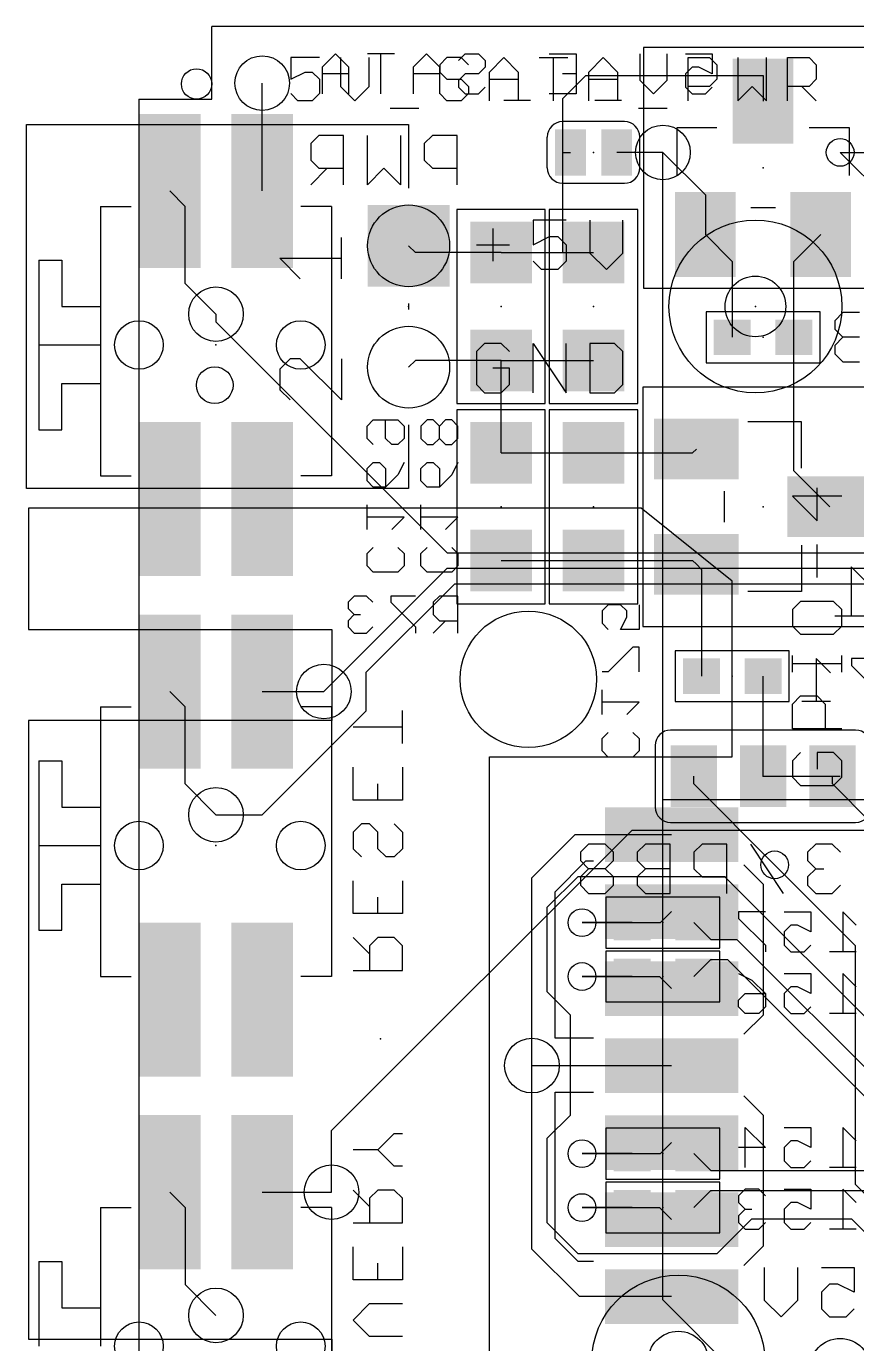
# Model space of a CAD drawing. Extents: x -61 to 136, y 23 to 123.
# Drawn here: x 29.89 to 43.58, y 81.2 to 102.92 of the extents above; entities that cross this region are included whole.
import ezdxf

# ---------------------------------------------------------------- set-up
doc = ezdxf.new("R2010")
doc.units = 0
for name, color, linetype in [('1', 14, 'CONTINUOUS'), ('13', 94, 'CONTINUOUS'), ('14', 94, 'CONTINUOUS'), ('16', 134, 'CONTINUOUS'), ('17', 94, 'CONTINUOUS'), ('18', 94, 'CONTINUOUS'), ('20', 251, 'CONTINUOUS'), ('21', 251, 'CONTINUOUS'), ('22', 54, 'CONTINUOUS'), ('23', 251, 'CONTINUOUS'), ('24', 54, 'CONTINUOUS'), ('25', 251, 'CONTINUOUS'), ('26', 54, 'CONTINUOUS'), ('3', 214, 'CONTINUOUS'), ('4', 214, 'CONTINUOUS'), ('40', 134, 'CONTINUOUS'), ('41', 14, 'CONTINUOUS'), ('42', 134, 'CONTINUOUS')]:
    doc.layers.add(name, color=color, linetype=linetype)

# ---------------------------------------------------------------- blocks, each defined once
blk = doc.blocks.new('PIE')
blk.add_circle((0, 0), 0.5)
blk = doc.blocks.new('RECT')
blk.add_solid([(-0.5, -0.5), (0.5, -0.5), (-0.5, 0.5), (0.5, 0.5)])
blk = doc.blocks.new('SQUAREP')
blk.add_solid([(-0.5, -0.5), (0.5, -0.5), (-0.5, 0.5), (0.5, 0.5)])
blk = doc.blocks.new('ROUNDP')
blk.add_circle((0, 0), 0.5)
blk = doc.blocks.new('ROUNDV')
blk.add_circle((0, 0), 0.5)

msp = doc.modelspace()

# ---------------------------------------------------------------- linework, layer by layer
at = {"layer": '1'}
for p, q in [((43.307, 100.838), (44.577, 100.838)), ((38.227, 88.8746), (38.9424, 89.59)), ((38.9424, 89.59), (40.529, 89.59)), ((43.561, 87.757), (42.2275, 89.0905)), ((38.227, 85.78), (38.227, 88.8746)), ((40.347, 88.138), (40.529, 88.32)), ((39.0525, 88.138), (40.347, 88.138)), ((43.561, 83.82), (43.561, 87.757)), ((39.0525, 87.249), (40.33, 87.249)), ((40.33, 87.249), (40.529, 87.05)), ((38.227, 85.78), (40.529, 85.78)), ((38.227, 82.7532), (38.227, 85.78)), ((40.347, 84.328), (40.529, 84.51)), ((39.0525, 84.328), (40.347, 84.328)), ((49.911, 77.47), (43.561, 83.82)), ((39.0525, 83.439), (40.33, 83.439)), ((40.33, 83.439), (40.529, 83.24)), ((39.0102, 81.97), (38.227, 82.7532)), ((40.529, 81.97), (39.0102, 81.97))]:
    msp.add_line(p, q, dxfattribs=at)
at = {"layer": '13'}
for p, q in [((40.386, 90.17), (40.386, 100.838)), ((40.386, 81.915), (40.386, 90.17)), ((40.386, 90.17), (44.45, 90.17)), ((43.307, 78.994), (40.386, 81.915))]:
    msp.add_line(p, q, dxfattribs=at)
at = {"layer": '14'}
msp.add_line((45.339, 98.806), (43.307, 100.838), dxfattribs=at)
at = {"layer": '16'}
for p, q in [((38.735, 101.727), (39.116, 102.108)), ((39.116, 102.108), (42.037, 102.108)), ((42.037, 102.108), (42.037, 101.684)), ((33.782, 100.203), (33.782, 101.981)), ((38.735, 100.838), (38.735, 101.727)), ((38.735, 100.838), (38.862, 100.838)), ((38.735, 99.187), (38.735, 100.838)), ((39.751, 100.838), (39.624, 100.838)), ((40.386, 100.838), (39.751, 100.838)), ((40.386, 100.838), (41.087, 100.137)), ((32.512, 99.949), (32.258, 100.203)), ((32.512, 98.679), (32.512, 99.949)), ((41.087, 100.137), (41.087, 99.484)), ((36.306, 99.187), (36.195, 99.298)), ((41.087, 99.484), (41.529, 99.042)), ((42.545, 99.042), (42.926, 99.423)), ((42.926, 99.423), (42.987, 99.484)), ((37.719, 99.187), (36.306, 99.187)), ((37.719, 99.187), (38.735, 99.187)), ((38.735, 99.187), (39.243, 99.187)), ((41.529, 99.042), (41.529, 97.79)), ((42.545, 97.79), (42.545, 99.042)), ((32.512, 98.679), (33.02, 98.171)), ((42.545, 95.588), (42.545, 97.79)), ((36.306, 97.409), (36.195, 97.298)), ((37.719, 97.409), (36.306, 97.409)), ((37.719, 97.409), (39.243, 97.409)), ((37.719, 95.885), (37.719, 97.409)), ((37.719, 95.885), (39.243, 95.885)), ((39.243, 95.885), (40.876, 95.885)), ((40.876, 95.885), (40.937, 95.946)), ((43.137, 94.996), (42.545, 95.588)), ((37.719, 94.107), (39.243, 94.107)), ((39.243, 94.107), (40.876, 94.107)), ((40.876, 94.107), (40.937, 94.046)), ((40.937, 94.046), (41.021, 93.962)), ((41.021, 93.962), (41.021, 92.202)), ((42.037, 90.551), (42.037, 92.202)), ((32.512, 91.694), (32.258, 91.948)), ((33.782, 91.948), (34.798, 91.948)), ((32.512, 90.424), (32.512, 91.694)), ((32.512, 90.424), (33.02, 89.916)), ((40.894, 90.424), (40.894, 90.551)), ((42.2275, 89.0905), (40.894, 90.424)), ((42.037, 90.551), (43.307, 90.551)), ((43.18, 90.424), (43.18, 90.551)), ((43.815, 89.789), (43.18, 90.424)), ((39.878, 88.138), (39.0525, 88.138)), ((40.894, 88.138), (41.1734, 87.8586)), ((41.1734, 87.8586), (41.6052, 87.8586)), ((41.6052, 87.8586), (46.2407, 83.2231)), ((40.894, 87.249), (41.1734, 87.5284)), ((41.1734, 87.5284), (41.4528, 87.5284)), ((41.4528, 87.5284), (46.0883, 82.8929)), ((39.878, 87.249), (39.0525, 87.249)), ((39.878, 84.328), (39.0525, 84.328)), ((40.894, 84.328), (41.1734, 84.0486)), ((41.1734, 84.0486), (43.8912, 84.0486)), ((32.258, 83.693), (32.512, 83.439)), ((33.782, 83.693), (34.925, 83.693)), ((40.894, 83.439), (41.1734, 83.7184)), ((41.1734, 83.7184), (43.7388, 83.7184)), ((32.512, 83.439), (32.512, 82.169)), ((39.878, 83.439), (39.0525, 83.439)), ((32.512, 82.169), (33.02, 81.661))]:
    msp.add_line(p, q, dxfattribs=at)
at = {"layer": '20'}
for p, q in [((49.98, 102.917), (32.95, 102.917)), ((32.95, 101.717), (32.95, 102.917)), ((31.75, 101.717), (31.75, 44.507)), ((31.75, 101.717), (32.95, 101.717))]:
    msp.add_line(p, q, dxfattribs=at)
for centre, radius in [((32.7, 101.967), 0.25), ((31.75, 97.663), 0.4), ((34.417, 97.663), 0.4), ((31.75, 89.408), 0.4), ((34.417, 89.408), 0.4), ((31.75, 81.153), 0.4), ((34.417, 81.153), 0.4)]:
    msp.add_circle(centre, radius, dxfattribs=at)
at = {"layer": '21'}
for p, q in [((29.895, 95.298), (29.895, 101.298)), ((29.895, 101.298), (36.195, 101.298)), ((36.195, 101.298), (36.195, 100.248)), ((35.088, 98.7556), (35.088, 99.4335)), ((34.4101, 98.7556), (34.0711, 99.0946)), ((34.0711, 99.0946), (35.088, 99.0946)), ((36.195, 98.348), (36.195, 98.248)), ((34.2406, 97.4335), (34.0711, 97.264)), ((34.4101, 97.4335), (34.2406, 97.4335)), ((35.088, 96.7556), (34.4101, 97.4335)), ((35.088, 97.4335), (35.088, 96.7556)), ((34.0711, 97.264), (34.0711, 96.9251)), ((34.0711, 96.9251), (34.2406, 96.7556)), ((36.195, 96.348), (36.195, 95.298)), ((36.195, 95.298), (29.895, 95.298)), ((40.029, 94.97), (29.929, 94.97)), ((29.929, 94.97), (29.929, 92.97)), ((41.529, 93.77), (40.029, 94.97)), ((41.529, 90.87), (41.529, 93.77)), ((29.929, 92.97), (34.929, 92.97)), ((34.929, 92.97), (34.929, 91.47)), ((34.929, 91.47), (29.929, 91.47)), ((29.929, 91.47), (29.929, 81.27)), ((37.529, 80.67), (37.529, 90.87)), ((37.529, 90.87), (41.529, 90.87)), ((29.929, 81.27), (34.929, 81.27)), ((34.929, 81.27), (34.929, 79.57))]:
    msp.add_line(p, q, dxfattribs=at)
at = {"layer": '22'}
for p, q in [((39.243, 101.346), (38.735, 101.346)), ((39.751, 101.346), (39.243, 101.346)), ((41.275, 101.2444), (40.6146, 101.2444)), ((40.6146, 101.2444), (40.6146, 100.457)), ((43.4594, 101.2444), (42.799, 101.2444)), ((43.4594, 100.457), (43.4594, 101.2444)), ((38.481, 100.584), (38.481, 101.092)), ((40.005, 100.584), (40.005, 101.092)), ((38.735, 100.33), (39.243, 100.33)), ((39.243, 100.33), (39.751, 100.33)), ((31.115, 99.949), (31.115, 98.298)), ((31.115, 99.949), (31.623, 99.949)), ((34.925, 99.949), (34.417, 99.949)), ((34.925, 99.949), (34.925, 95.504)), ((42.2402, 99.9236), (41.8338, 99.9236)), ((30.099, 99.06), (30.099, 97.663)), ((30.099, 99.06), (30.48, 99.06)), ((30.48, 99.06), (30.48, 98.298)), ((30.48, 98.298), (31.115, 98.298)), ((31.115, 98.298), (31.115, 97.663)), ((30.099, 97.663), (30.099, 96.266)), ((30.099, 97.663), (31.115, 97.663)), ((31.115, 97.663), (31.115, 97.028)), ((30.48, 96.266), (30.48, 97.028)), ((30.48, 97.028), (31.115, 97.028)), ((31.115, 97.028), (31.115, 95.504)), ((30.099, 96.266), (30.48, 96.266)), ((42.672, 96.393), (41.783, 96.393)), ((42.672, 95.631), (42.672, 96.393)), ((31.115, 95.504), (31.623, 95.504)), ((34.925, 95.504), (34.417, 95.504)), ((41.402, 94.742), (41.402, 95.25)), ((42.672, 94.361), (42.672, 93.599)), ((42.672, 93.599), (41.783, 93.599)), ((31.115, 91.694), (31.115, 90.043)), ((31.115, 91.694), (31.623, 91.694)), ((34.925, 91.694), (34.417, 91.694)), ((34.925, 91.694), (34.925, 87.249)), ((43.561, 91.313), (40.513, 91.313)), ((40.259, 91.059), (40.259, 90.043)), ((30.099, 90.805), (30.099, 89.408)), ((30.099, 90.805), (30.48, 90.805)), ((30.48, 90.805), (30.48, 90.043)), ((30.48, 90.043), (31.115, 90.043)), ((31.115, 90.043), (31.115, 89.408)), ((40.513, 89.789), (43.561, 89.789)), ((30.099, 89.408), (30.099, 88.011)), ((30.099, 89.408), (31.115, 89.408)), ((31.115, 89.408), (31.115, 88.773)), ((30.48, 88.011), (30.48, 88.773)), ((30.48, 88.773), (31.115, 88.773)), ((31.115, 88.773), (31.115, 87.249)), ((30.099, 88.011), (30.48, 88.011)), ((31.115, 87.249), (31.623, 87.249)), ((34.925, 87.249), (34.417, 87.249)), ((31.115, 83.439), (31.115, 81.788)), ((31.115, 83.439), (31.623, 83.439)), ((34.925, 83.439), (34.417, 83.439)), ((34.925, 83.439), (34.925, 78.994)), ((30.099, 82.55), (30.099, 81.153)), ((30.099, 82.55), (30.48, 82.55)), ((30.48, 82.55), (30.48, 81.788)), ((30.48, 81.788), (31.115, 81.788)), ((31.115, 81.788), (31.115, 81.153))]:
    msp.add_line(p, q, dxfattribs=at)
for centre, start, end in [((38.735, 101.092), 90, 180), ((39.751, 101.092), 0, 90), ((38.735, 100.584), 180, 270), ((39.751, 100.584), 270, 0), ((40.513, 91.059), 90, 180), ((43.561, 91.059), 0, 90), ((40.513, 90.043), 180, 270), ((43.561, 90.043), 270, 0)]:
    msp.add_arc(centre, 0.254, start, end, dxfattribs=at)
at = {"layer": '23'}
for p in [(36.195, 98.298), (41.91, 98.298), (35.729, 86.22)]:
    msp.add_point(p, dxfattribs=at)
at = {"layer": '24'}
for p in [(39.243, 100.838), (42.037, 100.584), (37.719, 98.298), (39.243, 98.298), (42.037, 97.79), (33.02, 97.663), (37.719, 94.996), (39.243, 94.996), (42.037, 94.996), (41.529, 92.202), (42.037, 90.551), (33.02, 89.408), (40.386, 88.138), (40.386, 87.249), (40.386, 84.328), (40.386, 83.439)]:
    msp.add_point(p, dxfattribs=at)
at = {"layer": '25'}
for p, q in [((34.7264, 102.4007), (34.2519, 102.4007)), ((34.2519, 102.4007), (34.2519, 102.0448)), ((35.0705, 102.4007), (35.0705, 101.9262)), ((35.545, 101.9262), (35.545, 102.4007)), ((36.8263, 102.4007), (36.7076, 102.2821)), ((37.0635, 102.4007), (36.8263, 102.4007)), ((37.1822, 102.2821), (37.0635, 102.4007)), ((37.5262, 102.1634), (37.7635, 102.4007)), ((37.7635, 102.4007), (38.0008, 102.1634)), ((38.3448, 102.4007), (38.8193, 102.4007)), ((38.5821, 101.6889), (38.5821, 102.4007)), ((39.1634, 102.1634), (39.4006, 102.4007)), ((39.4006, 102.4007), (39.6379, 102.1634)), ((40.8005, 101.6889), (40.8005, 102.4007)), ((40.8005, 102.4007), (41.1564, 102.4007)), ((41.1564, 102.4007), (41.2751, 102.2821)), ((41.6191, 102.4007), (41.6191, 101.6889)), ((42.0936, 101.6889), (42.0936, 102.4007)), ((42.4377, 101.6889), (42.4377, 102.4007)), ((42.4377, 102.4007), (42.7936, 102.4007)), ((42.7936, 102.4007), (42.9122, 102.2821)), ((34.2519, 102.0448), (34.4892, 102.1634)), ((34.4892, 102.1634), (34.6078, 102.1634)), ((34.6078, 102.1634), (34.7264, 102.0448)), ((36.7076, 102.2821), (36.7076, 102.1634)), ((36.7076, 102.1634), (36.8263, 102.0448)), ((37.5262, 101.6889), (37.5262, 102.1634)), ((38.0008, 102.1634), (38.0008, 101.6889)), ((39.1634, 101.6889), (39.1634, 102.1634)), ((39.6379, 102.1634), (39.6379, 101.6889)), ((41.2751, 102.2821), (41.2751, 102.0448)), ((42.9122, 102.2821), (42.9122, 102.0448)), ((34.7264, 102.0448), (34.7264, 101.8075)), ((35.0705, 101.9262), (35.3077, 101.6889)), ((35.3077, 101.6889), (35.545, 101.9262)), ((36.8263, 102.0448), (37.0635, 102.0448)), ((37.0635, 102.0448), (37.1822, 101.9262)), ((37.1822, 101.9262), (37.1822, 101.8075)), ((37.5262, 102.0448), (38.0008, 102.0448)), ((39.1634, 102.0448), (39.6379, 102.0448)), ((41.1564, 101.9262), (40.8005, 101.9262)), ((41.2751, 102.0448), (41.1564, 101.9262)), ((41.6191, 101.6889), (41.8564, 101.9262)), ((41.8564, 101.9262), (42.0936, 101.6889)), ((42.7936, 101.9262), (42.4377, 101.9262)), ((42.675, 101.9262), (42.9122, 101.6889)), ((42.9122, 102.0448), (42.7936, 101.9262)), ((34.3705, 101.6889), (34.2519, 101.8075)), ((34.6078, 101.6889), (34.3705, 101.6889)), ((34.7264, 101.8075), (34.6078, 101.6889)), ((36.8263, 101.6889), (36.7076, 101.8075)), ((37.0635, 101.6889), (36.8263, 101.6889)), ((37.1822, 101.8075), (37.0635, 101.6889)), ((35.8891, 101.5703), (36.3636, 101.5703)), ((39.9819, 101.5703), (40.4565, 101.5703)), ((38.7904, 99.7211), (38.2481, 99.7211)), ((38.2481, 99.7211), (38.2481, 99.3143)), ((39.1836, 99.7211), (39.1836, 99.1788)), ((39.726, 99.1788), (39.726, 99.7211)), ((37.5838, 99.5855), (37.5838, 99.0432)), ((37.3126, 99.3143), (37.8549, 99.3143)), ((38.2481, 99.3143), (38.5193, 99.4499)), ((38.5193, 99.4499), (38.6549, 99.4499)), ((38.6549, 99.4499), (38.7904, 99.3143)), ((38.7904, 99.3143), (38.7904, 99.0432)), ((39.1836, 99.1788), (39.4548, 98.9076)), ((39.4548, 98.9076), (39.726, 99.1788)), ((38.3837, 98.9076), (38.2481, 99.0432)), ((38.6549, 98.9076), (38.3837, 98.9076)), ((38.7904, 99.0432), (38.6549, 98.9076)), ((37.4482, 97.6891), (37.3126, 97.5535)), ((37.3126, 97.5535), (37.3126, 97.0112)), ((37.7193, 97.6891), (37.4482, 97.6891)), ((37.8549, 97.5535), (37.7193, 97.6891)), ((38.2481, 96.8756), (38.2481, 97.6891)), ((38.2481, 97.6891), (38.7904, 96.8756)), ((38.7904, 96.8756), (38.7904, 97.6891)), ((39.1836, 97.6891), (39.1836, 96.8756)), ((39.5904, 97.6891), (39.1836, 97.6891)), ((39.726, 97.5535), (39.5904, 97.6891)), ((39.726, 97.0112), (39.726, 97.5535)), ((37.8549, 97.2823), (37.5838, 97.2823)), ((37.8549, 97.0112), (37.8549, 97.2823)), ((37.3126, 97.0112), (37.4482, 96.8756)), ((37.7193, 96.8756), (37.8549, 97.0112)), ((39.5904, 96.8756), (39.726, 97.0112)), ((37.4482, 96.8756), (37.7193, 96.8756)), ((39.1836, 96.8756), (39.5904, 96.8756)), ((43.3324, 95.1711), (42.5189, 95.1711)), ((42.5189, 95.1711), (42.9257, 94.7644)), ((42.9257, 94.7644), (42.9257, 95.3067)), ((42.9257, 93.8288), (42.9257, 94.3712)), ((42.6545, 93.4356), (42.5189, 93.3001)), ((43.1968, 93.4356), (42.6545, 93.4356)), ((43.3324, 93.3001), (43.1968, 93.4356)), ((42.5189, 93.3001), (42.5189, 93.0289)), ((43.3324, 93.0289), (43.3324, 93.3001)), ((42.5189, 93.0289), (42.6545, 92.8933)), ((43.1968, 92.8933), (43.3324, 93.0289)), ((42.6545, 92.8933), (43.1968, 92.8933)), ((42.5189, 92.2696), (42.5189, 92.5408)), ((43.3324, 92.2696), (43.3324, 92.5408)), ((43.3324, 92.4052), (42.5189, 92.4052)), ((42.5189, 91.7409), (42.6545, 91.8764)), ((42.5189, 91.3341), (42.5189, 91.7409)), ((42.6545, 91.8764), (42.9257, 91.8764)), ((42.9257, 91.8764), (43.0612, 91.7409)), ((43.0612, 91.7409), (43.0612, 91.3341)), ((43.3324, 91.3341), (42.5189, 91.3341)), ((42.6545, 90.9409), (42.5189, 90.8053)), ((42.5189, 90.8053), (42.5189, 90.5342)), ((43.1968, 90.9409), (42.9257, 90.9409)), ((42.9257, 90.9409), (42.9257, 90.6698)), ((43.3324, 90.8053), (43.1968, 90.9409)), ((43.3324, 90.5342), (43.3324, 90.8053)), ((42.5189, 90.5342), (42.6545, 90.3986)), ((42.6545, 90.3986), (43.1968, 90.3986)), ((43.1968, 90.3986), (43.3324, 90.5342))]:
    msp.add_line(p, q, dxfattribs=at)
at = {"layer": '26'}
for p, q in [((34.9912, 102.4642), (34.7708, 102.2438)), ((35.2115, 102.2438), (34.9912, 102.4642)), ((35.9599, 102.4642), (35.5192, 102.4642)), ((35.7396, 101.8032), (35.7396, 102.4642)), ((36.488, 102.4642), (36.2677, 102.2438)), ((36.7083, 102.2438), (36.488, 102.4642)), ((37.0161, 102.354), (37.1262, 102.4642)), ((37.1262, 102.4642), (37.3466, 102.4642)), ((37.3466, 102.4642), (37.4567, 102.354)), ((37.4567, 102.354), (37.4567, 102.2438)), ((38.5129, 102.4642), (38.9536, 102.4642)), ((38.9536, 102.4642), (38.9536, 101.8032)), ((40.0097, 102.0235), (40.0097, 102.4642)), ((40.4504, 102.4642), (40.4504, 102.0235)), ((40.7582, 102.4642), (41.1988, 102.4642)), ((41.1988, 102.4642), (41.1988, 102.1337)), ((34.7708, 102.2438), (34.7708, 101.8032)), ((35.2115, 102.1337), (34.7708, 102.1337)), ((35.2115, 101.8032), (35.2115, 102.2438)), ((36.2677, 102.2438), (36.2677, 101.8032)), ((36.7083, 102.1337), (36.2677, 102.1337)), ((36.7083, 101.8032), (36.7083, 102.2438)), ((37.1262, 102.1337), (37.0161, 102.0235)), ((37.3466, 102.1337), (37.1262, 102.1337)), ((37.4567, 102.2438), (37.3466, 102.1337)), ((38.9536, 102.1337), (38.7332, 102.1337)), ((40.8683, 102.2438), (40.7582, 102.1337)), ((40.7582, 102.1337), (40.7582, 101.9134)), ((40.9785, 102.2438), (40.8683, 102.2438)), ((41.1988, 102.1337), (40.9785, 102.2438)), ((37.0161, 102.0235), (37.0161, 101.9134)), ((37.0161, 101.9134), (37.1262, 101.8032)), ((37.3466, 101.8032), (37.4567, 101.9134)), ((40.2301, 101.8032), (40.0097, 102.0235)), ((40.4504, 102.0235), (40.2301, 101.8032)), ((40.7582, 101.9134), (40.8683, 101.8032)), ((41.0886, 101.8032), (41.1988, 101.9134)), ((37.1262, 101.8032), (37.3466, 101.8032)), ((38.2051, 101.693), (37.7645, 101.693)), ((38.9536, 101.8032), (38.5129, 101.8032)), ((39.702, 101.693), (39.2613, 101.693)), ((40.8683, 101.8032), (41.0886, 101.8032)), ((34.7172, 101.1181), (34.5816, 100.9825)), ((35.1239, 101.1181), (34.7172, 101.1181)), ((35.1239, 100.3046), (35.1239, 101.1181)), ((35.5171, 100.3046), (35.5171, 101.1181)), ((36.0594, 101.1181), (36.0594, 100.3046)), ((36.5882, 101.1181), (36.4526, 100.9825)), ((36.995, 101.1181), (36.5882, 101.1181)), ((36.995, 100.3046), (36.995, 101.1181)), ((34.5816, 100.9825), (34.5816, 100.7113)), ((36.4526, 100.9825), (36.4526, 100.7113)), ((34.5816, 100.7113), (34.7172, 100.5758)), ((34.8528, 100.5758), (34.5816, 100.3046)), ((34.7172, 100.5758), (35.1239, 100.5758)), ((35.7883, 100.5758), (35.5171, 100.3046)), ((36.0594, 100.3046), (35.7883, 100.5758)), ((36.4526, 100.7113), (36.5882, 100.5758)), ((36.5882, 100.5758), (36.995, 100.5758)), ((43.3532, 98.1971), (43.2176, 98.0615)), ((43.6243, 98.1971), (43.3532, 98.1971)), ((43.2176, 98.0615), (43.2176, 97.9259)), ((43.2176, 97.9259), (43.3532, 97.7903)), ((43.3532, 97.7903), (43.2176, 97.6548)), ((43.6243, 97.7903), (43.3532, 97.7903)), ((43.2176, 97.6548), (43.2176, 97.5192)), ((43.2176, 97.5192), (43.3532, 97.3836)), ((43.3532, 97.3836), (43.6243, 97.3836)), ((35.5092, 96.3266), (35.6109, 96.4283)), ((35.5092, 96.1232), (35.5092, 96.3266)), ((35.6109, 96.4283), (36.0176, 96.4283)), ((35.8143, 96.1232), (35.8143, 96.4283)), ((36.0176, 96.4283), (36.1193, 96.3266)), ((36.1193, 96.3266), (36.1193, 96.1232)), ((36.4999, 96.4283), (36.3982, 96.3266)), ((36.3982, 96.3266), (36.3982, 96.1232)), ((36.6016, 96.4283), (36.4999, 96.4283)), ((36.7033, 96.3266), (36.6016, 96.4283)), ((36.8049, 96.4283), (36.7033, 96.3266)), ((36.7033, 96.1232), (36.7033, 96.3266)), ((36.9066, 96.4283), (36.8049, 96.4283)), ((37.0083, 96.3266), (36.9066, 96.4283)), ((37.0083, 96.1232), (37.0083, 96.3266)), ((35.6109, 96.0216), (35.5092, 96.1232)), ((35.9159, 96.0216), (35.8143, 96.1232)), ((36.0176, 96.0216), (35.9159, 96.0216)), ((36.1193, 96.1232), (36.0176, 96.0216)), ((36.3982, 96.1232), (36.4999, 96.0216)), ((36.4999, 96.0216), (36.6016, 96.0216)), ((36.6016, 96.0216), (36.7033, 96.1232)), ((36.7033, 96.1232), (36.8049, 96.0216)), ((36.8049, 96.0216), (36.9066, 96.0216)), ((36.9066, 96.0216), (37.0083, 96.1232)), ((35.5092, 95.625), (35.6109, 95.7267)), ((35.5092, 95.4216), (35.5092, 95.625)), ((35.6109, 95.7267), (35.7126, 95.7267)), ((35.7126, 95.7267), (35.8143, 95.625)), ((35.8143, 95.625), (35.8143, 95.3199)), ((36.1193, 95.7267), (36.0176, 95.5233)), ((36.3982, 95.625), (36.4999, 95.7267)), ((36.3982, 95.4216), (36.3982, 95.625)), ((36.4999, 95.7267), (36.6016, 95.7267)), ((36.6016, 95.7267), (36.7033, 95.625)), ((36.7033, 95.625), (36.7033, 95.3199)), ((37.0083, 95.7267), (36.9066, 95.5233)), ((35.6109, 95.3199), (35.5092, 95.4216)), ((36.0176, 95.5233), (35.8143, 95.3199)), ((36.4999, 95.3199), (36.3982, 95.4216)), ((36.9066, 95.5233), (36.7033, 95.3199)), ((35.8143, 95.3199), (35.6109, 95.3199)), ((36.7033, 95.3199), (36.4999, 95.3199)), ((35.5092, 94.6183), (35.5092, 95.025)), ((36.3982, 94.6183), (36.3982, 95.025)), ((36.1193, 94.8217), (35.5092, 94.8217)), ((35.9159, 94.6183), (36.1193, 94.8217)), ((37.0083, 94.8217), (36.3982, 94.8217)), ((36.8049, 94.6183), (37.0083, 94.8217)), ((35.5092, 94.2217), (35.6109, 94.3234)), ((36.0176, 94.3234), (36.1193, 94.2217)), ((36.3982, 94.2217), (36.4999, 94.3234)), ((36.9066, 94.3234), (37.0083, 94.2217)), ((35.5092, 94.0183), (35.5092, 94.2217)), ((36.1193, 94.2217), (36.1193, 94.0183)), ((36.3982, 94.0183), (36.3982, 94.2217)), ((37.0083, 94.2217), (37.0083, 94.0183)), ((35.6109, 93.9166), (35.5092, 94.0183)), ((36.0176, 93.9166), (35.6109, 93.9166)), ((36.1193, 94.0183), (36.0176, 93.9166)), ((36.4999, 93.9166), (36.3982, 94.0183)), ((36.9066, 93.9166), (36.4999, 93.9166)), ((37.0083, 94.0183), (36.9066, 93.9166)), ((43.7599, 93.7349), (43.4888, 94.0061)), ((43.4888, 94.0061), (43.4888, 93.1926)), ((35.2995, 93.5233), (35.1978, 93.4216)), ((35.1978, 93.4216), (35.1978, 93.3199)), ((35.5028, 93.5233), (35.2995, 93.5233)), ((35.6045, 93.4216), (35.5028, 93.5233)), ((36.3062, 93.5233), (35.8994, 93.5233)), ((35.8994, 93.5233), (35.8994, 93.4216)), ((35.8994, 93.4216), (36.3062, 93.0149)), ((36.7027, 93.5233), (36.6011, 93.4216)), ((36.6011, 93.4216), (36.6011, 93.2183)), ((37.0078, 93.5233), (36.7027, 93.5233)), ((37.0078, 92.9132), (37.0078, 93.5233)), ((35.1978, 93.3199), (35.2995, 93.2183)), ((35.2995, 93.2183), (35.1978, 93.1166)), ((35.2995, 93.2183), (35.4012, 93.2183)), ((36.6011, 93.2183), (36.7027, 93.1166)), ((39.4844, 93.3803), (39.3827, 93.2786)), ((39.3827, 93.2786), (39.3827, 93.0752)), ((39.6878, 93.3803), (39.4844, 93.3803)), ((39.7894, 93.2786), (39.6878, 93.3803)), ((39.7894, 93.1769), (39.7894, 93.2786)), ((39.9928, 93.3803), (39.9928, 92.9736)), ((43.7599, 93.1926), (43.2176, 93.1926)), ((35.1978, 93.1166), (35.1978, 93.0149)), ((35.1978, 93.0149), (35.2995, 92.9132)), ((35.5028, 92.9132), (35.6045, 93.0149)), ((36.3062, 93.0149), (36.3062, 92.9132)), ((36.8044, 93.1166), (36.6011, 92.9132)), ((36.7027, 93.1166), (37.0078, 93.1166)), ((39.3827, 93.0752), (39.4844, 92.9736)), ((39.6878, 92.9736), (39.7894, 93.1769)), ((39.9928, 92.9736), (39.6878, 92.9736)), ((35.2995, 92.9132), (35.5028, 92.9132)), ((39.8911, 92.6787), (39.4844, 92.2719)), ((39.9928, 92.6787), (39.8911, 92.6787)), ((39.9928, 92.2719), (39.9928, 92.6787)), ((43.1477, 92.2574), (42.9104, 92.4947)), ((42.9104, 92.4947), (42.9104, 91.7829)), ((43.9663, 92.4947), (43.4917, 92.4947)), ((43.4917, 92.4947), (43.4917, 92.3761)), ((43.4917, 92.3761), (43.9663, 91.9015)), ((39.4844, 92.2719), (39.3827, 92.2719)), ((39.3827, 91.5703), (39.3827, 91.977)), ((39.9928, 91.7737), (39.3827, 91.7737)), ((39.7894, 91.5703), (39.9928, 91.7737)), ((43.1477, 91.7829), (42.6731, 91.7829)), ((36.0941, 91.0927), (36.0941, 91.635)), ((35.2806, 91.3638), (36.0941, 91.3638)), ((39.3827, 91.1737), (39.4844, 91.2754)), ((39.8911, 91.2754), (39.9928, 91.1737)), ((39.3827, 90.9703), (39.3827, 91.1737)), ((39.9928, 91.1737), (39.9928, 90.9703)), ((39.4844, 90.8686), (39.3827, 90.9703)), ((39.8911, 90.8686), (39.4844, 90.8686)), ((39.9928, 90.9703), (39.8911, 90.8686)), ((35.2806, 90.1572), (35.2806, 90.6995)), ((36.0941, 90.6995), (36.0941, 90.1572)), ((35.6873, 90.1572), (35.6873, 90.4283)), ((36.0941, 90.1572), (35.2806, 90.1572)), ((35.4162, 89.764), (35.2806, 89.6284)), ((35.5518, 89.764), (35.4162, 89.764)), ((35.6873, 89.6284), (35.5518, 89.764)), ((35.9585, 89.764), (36.0941, 89.6284)), ((35.2806, 89.6284), (35.2806, 89.3572)), ((35.6873, 89.3572), (35.6873, 89.6284)), ((36.0941, 89.6284), (36.0941, 89.3572)), ((35.2806, 89.3572), (35.4162, 89.2216)), ((35.8229, 89.2216), (35.6873, 89.3572)), ((36.0941, 89.3572), (35.9585, 89.2216)), ((39.1622, 89.4341), (39.0266, 89.2985)), ((39.0266, 89.2985), (39.0266, 89.1629)), ((39.4333, 89.4341), (39.1622, 89.4341)), ((39.5689, 89.2985), (39.4333, 89.4341)), ((39.5689, 89.1629), (39.5689, 89.2985)), ((40.0977, 89.4341), (39.9621, 89.2985)), ((39.9621, 89.2985), (39.9621, 89.1629)), ((40.5044, 89.4341), (40.0977, 89.4341)), ((40.5044, 88.6206), (40.5044, 89.4341)), ((41.0332, 89.4341), (40.8976, 89.2985)), ((40.8976, 89.2985), (40.8976, 89.0273)), ((41.44, 89.4341), (41.0332, 89.4341)), ((41.44, 88.6206), (41.44, 89.4341)), ((42.3755, 88.6206), (41.8332, 89.4341)), ((42.9043, 89.4341), (42.7687, 89.2985)), ((42.7687, 89.2985), (42.7687, 89.1629)), ((43.1754, 89.4341), (42.9043, 89.4341)), ((43.311, 89.2985), (43.1754, 89.4341)), ((35.9585, 89.2216), (35.8229, 89.2216)), ((39.0266, 89.1629), (39.1622, 89.0273)), ((39.4333, 89.0273), (39.5689, 89.1629)), ((39.9621, 89.1629), (40.0977, 89.0273)), ((42.7687, 89.1629), (42.9043, 89.0273)), ((39.1622, 89.0273), (39.0266, 88.8918)), ((39.0266, 88.8918), (39.0266, 88.7562)), ((39.4333, 89.0273), (39.1622, 89.0273)), ((39.5689, 88.8918), (39.4333, 89.0273)), ((39.5689, 88.7562), (39.5689, 88.8918)), ((40.0977, 89.0273), (39.9621, 88.8918)), ((39.9621, 88.8918), (39.9621, 88.7562)), ((40.5044, 89.0273), (40.0977, 89.0273)), ((40.8976, 89.0273), (41.0332, 88.8918)), ((41.0332, 88.8918), (41.44, 88.8918)), ((42.9043, 89.0273), (42.7687, 88.8918)), ((42.7687, 88.8918), (42.7687, 88.7562)), ((42.9043, 89.0273), (43.0398, 89.0273)), ((35.2806, 88.2861), (35.2806, 88.8284)), ((36.0941, 88.8284), (36.0941, 88.2861)), ((39.0266, 88.7562), (39.1622, 88.6206)), ((39.4333, 88.6206), (39.5689, 88.7562)), ((39.9621, 88.7562), (40.0977, 88.6206)), ((42.7687, 88.7562), (42.9043, 88.6206)), ((43.1754, 88.6206), (43.311, 88.7562)), ((35.6873, 88.2861), (35.6873, 88.5573)), ((39.1622, 88.6206), (39.4333, 88.6206)), ((40.0977, 88.6206), (40.5044, 88.6206)), ((42.9043, 88.6206), (43.1754, 88.6206)), ((36.0941, 88.2861), (35.2806, 88.2861)), ((42.0742, 88.3164), (41.6336, 88.3164)), ((41.6336, 88.3164), (41.6336, 88.2062)), ((41.6336, 88.2062), (42.0742, 87.7656)), ((42.382, 88.3164), (42.8226, 88.3164)), ((42.8226, 88.3164), (42.8226, 87.9859)), ((43.571, 88.096), (43.3507, 88.3164)), ((43.3507, 88.3164), (43.3507, 87.6554)), ((42.4922, 88.096), (42.382, 87.9859)), ((42.382, 87.9859), (42.382, 87.7656)), ((42.6023, 88.096), (42.4922, 88.096)), ((42.8226, 87.9859), (42.6023, 88.096)), ((35.5518, 87.6218), (35.2806, 87.8929)), ((35.6873, 87.8929), (35.5518, 87.7573)), ((35.5518, 87.7573), (35.5518, 87.3506)), ((35.9585, 87.8929), (35.6873, 87.8929)), ((36.0941, 87.7573), (35.9585, 87.8929)), ((36.0941, 87.3506), (36.0941, 87.7573)), ((42.0742, 87.7656), (42.0742, 87.6554)), ((42.382, 87.7656), (42.4922, 87.6554)), ((42.7125, 87.6554), (42.8226, 87.7656)), ((42.4922, 87.6554), (42.7125, 87.6554)), ((43.571, 87.6554), (43.1304, 87.6554)), ((35.2806, 87.3506), (36.0941, 87.3506)), ((41.6336, 87.3004), (41.8539, 87.1902)), ((41.8539, 87.1902), (42.0742, 86.9699)), ((42.382, 87.3004), (42.8226, 87.3004)), ((42.8226, 87.3004), (42.8226, 86.9699)), ((43.571, 87.08), (43.3507, 87.3004)), ((43.3507, 87.3004), (43.3507, 86.6394)), ((41.6336, 86.8597), (41.7437, 86.9699)), ((41.7437, 86.9699), (42.0742, 86.9699)), ((42.0742, 86.9699), (42.0742, 86.7496)), ((42.4922, 87.08), (42.382, 86.9699)), ((42.382, 86.9699), (42.382, 86.7496)), ((42.6023, 87.08), (42.4922, 87.08)), ((42.8226, 86.9699), (42.6023, 87.08)), ((41.6336, 86.7496), (41.6336, 86.8597)), ((41.7437, 86.6394), (41.6336, 86.7496)), ((42.0742, 86.7496), (41.9641, 86.6394)), ((42.382, 86.7496), (42.4922, 86.6394)), ((42.7125, 86.6394), (42.8226, 86.7496)), ((41.9641, 86.6394), (41.7437, 86.6394)), ((42.4922, 86.6394), (42.7125, 86.6394)), ((43.571, 86.6394), (43.1304, 86.6394)), ((41.7437, 84.0994), (41.7437, 84.7604)), ((41.7437, 84.7604), (42.0742, 84.4299)), ((42.382, 84.7604), (42.8226, 84.7604)), ((42.8226, 84.7604), (42.8226, 84.4299)), ((43.571, 84.54), (43.3507, 84.7604)), ((43.3507, 84.7604), (43.3507, 84.0994)), ((35.6873, 84.3914), (35.9585, 84.6626)), ((35.9585, 84.6626), (36.0941, 84.6626)), ((42.4922, 84.54), (42.382, 84.4299)), ((42.6023, 84.54), (42.4922, 84.54)), ((42.8226, 84.4299), (42.6023, 84.54)), ((35.6873, 84.3914), (35.2806, 84.3914)), ((35.9585, 84.1202), (35.6873, 84.3914)), ((42.0742, 84.4299), (41.6336, 84.4299)), ((42.382, 84.4299), (42.382, 84.2096)), ((36.0941, 84.1202), (35.9585, 84.1202)), ((42.382, 84.2096), (42.4922, 84.0994)), ((42.4922, 84.0994), (42.7125, 84.0994)), ((42.7125, 84.0994), (42.8226, 84.2096)), ((43.571, 84.0994), (43.1304, 84.0994)), ((35.5518, 83.4559), (35.2806, 83.727)), ((35.6873, 83.727), (35.5518, 83.5915)), ((35.9585, 83.727), (35.6873, 83.727)), ((36.0941, 83.5915), (35.9585, 83.727)), ((41.7437, 83.7444), (41.6336, 83.6342)), ((41.6336, 83.6342), (41.6336, 83.524)), ((41.9641, 83.7444), (41.7437, 83.7444)), ((42.0742, 83.6342), (41.9641, 83.7444)), ((42.382, 83.7444), (42.8226, 83.7444)), ((42.8226, 83.7444), (42.8226, 83.4139)), ((43.571, 83.524), (43.3507, 83.7444)), ((43.3507, 83.7444), (43.3507, 83.0834)), ((35.5518, 83.5915), (35.5518, 83.1847)), ((36.0941, 83.1847), (36.0941, 83.5915)), ((41.6336, 83.524), (41.7437, 83.4139)), ((41.7437, 83.4139), (41.6336, 83.3037)), ((41.7437, 83.4139), (41.8539, 83.4139)), ((42.4922, 83.524), (42.382, 83.4139)), ((42.382, 83.4139), (42.382, 83.1936)), ((42.6023, 83.524), (42.4922, 83.524)), ((42.8226, 83.4139), (42.6023, 83.524)), ((41.6336, 83.3037), (41.6336, 83.1936)), ((35.2806, 83.1847), (36.0941, 83.1847)), ((41.6336, 83.1936), (41.7437, 83.0834)), ((41.7437, 83.0834), (41.9641, 83.0834)), ((41.9641, 83.0834), (42.0742, 83.1936)), ((42.382, 83.1936), (42.4922, 83.0834)), ((42.4922, 83.0834), (42.7125, 83.0834)), ((42.7125, 83.0834), (42.8226, 83.1936)), ((43.571, 83.0834), (43.1304, 83.0834)), ((35.2806, 82.2492), (35.2806, 82.7915)), ((36.0941, 82.7915), (36.0941, 82.2492)), ((35.6873, 82.2492), (35.6873, 82.5204)), ((42.062, 81.9068), (42.062, 82.4491)), ((42.6044, 82.4491), (42.6044, 81.9068)), ((42.9976, 82.4491), (43.5399, 82.4491)), ((43.5399, 82.4491), (43.5399, 82.0423)), ((36.0941, 82.2492), (35.2806, 82.2492)), ((43.1331, 82.1779), (42.9976, 82.0423)), ((43.2687, 82.1779), (43.1331, 82.1779)), ((43.5399, 82.0423), (43.2687, 82.1779)), ((42.3332, 81.6356), (42.062, 81.9068)), ((42.6044, 81.9068), (42.3332, 81.6356)), ((42.9976, 82.0423), (42.9976, 81.7712)), ((35.2806, 81.5848), (35.5518, 81.856)), ((35.5518, 81.856), (36.0941, 81.856)), ((42.9976, 81.7712), (43.1331, 81.6356)), ((43.4043, 81.6356), (43.5399, 81.7712)), ((35.5518, 81.3137), (35.2806, 81.5848)), ((43.1331, 81.6356), (43.4043, 81.6356)), ((36.0941, 81.3137), (35.5518, 81.3137))]:
    msp.add_line(p, q, dxfattribs=at)
at = {"layer": '3'}
for p, q in [((33.02, 98.171), (33.02, 98.044)), ((33.02, 98.044), (36.83, 94.234)), ((36.83, 94.234), (44.958, 94.234)), ((34.798, 91.948), (36.83, 93.98)), ((36.83, 93.98), (48.133, 93.98)), ((35.4965, 92.2655), (36.957, 93.726)), ((36.957, 93.726), (48.006, 93.726)), ((35.4965, 91.6305), (35.4965, 92.2655)), ((33.782, 89.916), (35.4965, 91.6305)), ((33.02, 89.916), (33.782, 89.916))]:
    msp.add_line(p, q, dxfattribs=at)
at = {"layer": '4'}
for p, q in [((34.925, 84.709), (39.878, 89.662)), ((39.878, 89.662), (72.771, 89.662)), ((34.925, 83.693), (34.925, 84.709))]:
    msp.add_line(p, q, dxfattribs=at)
at = {"layer": '40'}
for p, q in [((44.01, 102.567), (40.064, 102.567)), ((40.064, 102.567), (40.064, 98.601)), ((38.448, 99.898), (36.99, 99.898)), ((36.99, 99.898), (36.99, 96.698)), ((38.448, 96.698), (38.448, 99.898)), ((39.972, 99.898), (38.514, 99.898)), ((38.514, 99.898), (38.514, 96.698)), ((39.972, 96.698), (39.972, 99.898)), ((40.064, 98.601), (44.01, 98.601)), ((42.9768, 98.2091), (41.0972, 98.2091)), ((41.0972, 98.2091), (41.0972, 97.3709)), ((42.9768, 97.3709), (42.9768, 98.2091)), ((41.0972, 97.3709), (42.9768, 97.3709)), ((40.054, 96.969), (40.054, 93.023)), ((44.02, 96.969), (40.054, 96.969)), ((36.99, 96.698), (38.448, 96.698)), ((38.514, 96.698), (39.972, 96.698)), ((36.99, 96.596), (36.99, 93.396)), ((38.448, 96.596), (36.99, 96.596)), ((38.448, 93.396), (38.448, 96.596)), ((39.972, 96.596), (38.514, 96.596)), ((38.514, 96.596), (38.514, 93.396)), ((39.972, 93.396), (39.972, 96.596)), ((36.99, 93.396), (38.448, 93.396)), ((38.514, 93.396), (39.972, 93.396)), ((40.054, 93.023), (44.02, 93.023)), ((42.4688, 92.6211), (40.5892, 92.6211)), ((40.5892, 92.6211), (40.5892, 91.7829)), ((42.4688, 91.7829), (42.4688, 92.6211)), ((40.5892, 91.7829), (42.4688, 91.7829)), ((41.3258, 88.5571), (39.4462, 88.5571)), ((39.4462, 88.5571), (39.4462, 87.7189)), ((41.3258, 87.7189), (41.3258, 88.5571)), ((39.4462, 87.7189), (41.3258, 87.7189)), ((41.3258, 87.6681), (39.4462, 87.6681)), ((39.4462, 87.6681), (39.4462, 86.8299)), ((41.3258, 86.8299), (41.3258, 87.6681)), ((39.4462, 86.8299), (41.3258, 86.8299)), ((41.3258, 84.7471), (39.4462, 84.7471)), ((39.4462, 84.7471), (39.4462, 83.9089)), ((41.3258, 83.9089), (41.3258, 84.7471)), ((39.4462, 83.9089), (41.3258, 83.9089)), ((41.3258, 83.8581), (39.4462, 83.8581)), ((39.4462, 83.8581), (39.4462, 83.0199)), ((41.3258, 83.0199), (41.3258, 83.8581)), ((39.4462, 83.0199), (41.3258, 83.0199))]:
    msp.add_line(p, q, dxfattribs=at)
at = {"layer": '41'}
for p, q in [((38.608, 88.646), (39.116, 89.154)), ((39.116, 89.154), (39.243, 89.154)), ((41.7195, 89.0905), (42.037, 88.773)), ((38.608, 86.233), (38.608, 88.646)), ((42.037, 88.773), (42.037, 86.614)), ((42.037, 86.614), (41.7195, 86.2965)), ((39.243, 86.233), (38.608, 86.233)), ((38.608, 82.931), (38.608, 85.344)), ((38.608, 85.344), (39.243, 85.344)), ((41.7195, 85.2805), (42.037, 84.963)), ((42.037, 84.963), (42.037, 82.804)), ((38.989, 82.55), (38.608, 82.931)), ((42.037, 82.804), (41.7195, 82.4865)), ((39.243, 82.55), (38.989, 82.55))]:
    msp.add_line(p, q, dxfattribs=at)
msp.add_circle((41.91, 98.298), 1.425, dxfattribs=at)
at = {"layer": '42'}
for p, q in [((38.481, 88.392), (38.989, 88.9)), ((38.989, 88.9), (41.402, 88.9)), ((41.402, 88.9), (46.609, 83.693)), ((38.481, 86.995), (38.481, 88.392)), ((38.862, 86.614), (38.481, 86.995)), ((38.862, 84.963), (38.862, 86.614)), ((38.481, 84.582), (38.862, 84.963)), ((38.481, 83.185), (38.481, 84.582)), ((41.8465, 83.2485), (41.275, 82.677)), ((43.4975, 83.2485), (41.8465, 83.2485)), ((45.339, 81.407), (43.4975, 83.2485)), ((38.989, 82.677), (38.481, 83.185)), ((41.275, 82.677), (38.989, 82.677))]:
    msp.add_line(p, q, dxfattribs=at)
msp.add_circle((40.64, 80.899), 1.425, dxfattribs=at)

# ---------------------------------------------------------------- block references
at = {"layer": '1'}
msp.add_blockref('PIE', (41.91, 98.298), dxfattribs=at)
at = {"layer": '1', "xscale": 2.2, "yscale": 0.9, "rotation": 180}
for p in [(40.529, 89.59), (40.529, 88.32), (40.529, 87.05), (40.529, 85.78), (40.529, 84.51), (40.529, 83.24), (40.529, 81.97)]:
    msp.add_blockref('RECT', p, dxfattribs=at)
at = {"layer": '16', "yscale": 1.4}
for p, rotation in [((42.037, 101.684), 180), ((41.087, 99.484), 180), ((42.987, 99.484), 180), ((40.937, 95.946), 90), ((43.137, 94.996), 90), ((40.937, 94.046), 90)]:
    msp.add_blockref('RECT', p, dxfattribs=dict(at, rotation=rotation))
at = {"layer": '16'}
for p, xscale, yscale, rotation in [((32.258, 100.203), 2.54, 1.016, 270), ((33.782, 100.203), 2.54, 1.016, 270), ((38.862, 100.838), 0.508, 0.762, 180), ((39.624, 100.838), 0.508, 0.762, 180), ((37.719, 99.187), 1.016, 1.016, 90), ((39.243, 99.187), 1.016, 1.016, 90), ((37.719, 97.409), 1.016, 1.016, 90), ((39.243, 97.409), 1.016, 1.016, 90), ((32.258, 95.123), 2.54, 1.016, 270), ((33.782, 95.123), 2.54, 1.016, 270), ((37.719, 95.885), 1.016, 1.016, 270), ((39.243, 95.885), 1.016, 1.016, 90), ((37.719, 94.107), 1.016, 1.016, 270), ((39.243, 94.107), 1.016, 1.016, 90), ((32.258, 91.948), 2.54, 1.016, 270), ((33.782, 91.948), 2.54, 1.016, 270), ((39.878, 88.138), 0.6096, 0.5842, 180), ((40.894, 88.138), 0.6096, 0.5842, 180), ((32.258, 86.868), 2.54, 1.016, 270), ((33.782, 86.868), 2.54, 1.016, 270), ((39.878, 87.249), 0.6096, 0.5842, 180), ((40.894, 87.249), 0.6096, 0.5842, 180), ((32.258, 83.693), 2.54, 1.016, 270), ((33.782, 83.693), 2.54, 1.016, 270), ((39.878, 84.328), 0.6096, 0.5842, 180), ((40.894, 84.328), 0.6096, 0.5842, 180), ((39.878, 83.439), 0.6096, 0.5842, 180), ((40.894, 83.439), 0.6096, 0.5842, 180)]:
    msp.add_blockref('RECT', p, dxfattribs=dict(at, xscale=xscale, yscale=yscale, rotation=rotation))
for name, p, xscale, yscale in [('RECT', (41.529, 97.79), 0.6096, 0.5842), ('RECT', (42.545, 97.79), 0.6096, 0.5842), ('RECT', (41.021, 92.202), 0.6096, 0.5842), ('RECT', (42.037, 92.202), 0.6096, 0.5842), ('RECT', (40.894, 90.551), 0.762, 1.016), ('RECT', (42.037, 90.551), 0.762, 1.016), ('RECT', (43.18, 90.551), 0.762, 1.016), ('PIE', (43.307, 80.772), 1.016, 1.016)]:
    msp.add_blockref(name, p, dxfattribs=dict(at, xscale=xscale, yscale=yscale))
msp.add_blockref('PIE', (40.64, 80.899), dxfattribs=at)
at = {"layer": '17'}
for name, p, xscale, yscale, rotation in [('SQUAREP', (36.195, 99.298), 1.35, 1.35, 270), ('ROUNDP', (36.195, 99.298), 1.35, 1.35, 270), ('ROUNDP', (36.195, 99.298), 1.35, 1.35, 270), ('ROUNDP', (36.195, 99.298), 1.35, 1.35, 270), ('ROUNDP', (36.195, 99.298), 1.35, 1.35, 270), ('ROUNDP', (36.195, 99.298), 1.35, 1.35, 270), ('ROUNDP', (36.195, 99.298), 1.35, 1.35, 270), ('SQUAREP', (36.195, 99.298), 1.35, 1.35, 270), ('ROUNDP', (36.195, 97.298), 1.35, 1.35, 270), ('ROUNDP', (36.195, 97.298), 1.35, 1.35, 270), ('ROUNDP', (36.195, 97.298), 1.35, 1.35, 270), ('ROUNDP', (36.195, 97.298), 1.35, 1.35, 270), ('ROUNDP', (36.195, 97.298), 1.35, 1.35, 270), ('ROUNDP', (36.195, 97.298), 1.35, 1.35, 270), ('ROUNDP', (36.195, 97.298), 1.35, 1.35, 270), ('ROUNDP', (36.195, 97.298), 1.35, 1.35, 270), ('ROUNDP', (38.169, 92.15), 2.25, 2.25, 90), ('ROUNDP', (38.169, 92.15), 2.25, 2.25, 90), ('ROUNDP', (38.169, 92.15), 2.25, 2.25, 90), ('ROUNDP', (38.169, 92.15), 2.25, 2.25, 90), ('ROUNDP', (38.169, 92.15), 2.25, 2.25, 90), ('ROUNDP', (38.169, 92.15), 2.25, 2.25, 90), ('ROUNDP', (38.169, 92.15), 2.25, 2.25, 90), ('ROUNDP', (38.169, 92.15), 2.25, 2.25, 90)]:
    msp.add_blockref(name, p, dxfattribs=dict(at, xscale=xscale, yscale=yscale, rotation=rotation))
at = {"layer": '18'}
for p, xscale, yscale in [((33.782, 101.981), 0.9, 0.9), ((33.782, 101.981), 0.9, 0.9), ((33.782, 101.981), 0.9, 0.9), ((33.782, 101.981), 0.9, 0.9), ((33.782, 101.981), 0.9, 0.9), ((33.782, 101.981), 0.9, 0.9), ((33.782, 101.981), 0.9, 0.9), ((33.782, 101.981), 0.9, 0.9), ((40.386, 100.838), 0.9, 0.9), ((40.386, 100.838), 0.9, 0.9), ((40.386, 100.838), 0.9, 0.9), ((40.386, 100.838), 0.9, 0.9), ((40.386, 100.838), 0.9, 0.9), ((40.386, 100.838), 0.9, 0.9), ((40.386, 100.838), 0.9, 0.9), ((40.386, 100.838), 0.9, 0.9), ((43.307, 100.838), 0.4572, 0.4572), ((43.307, 100.838), 0.4572, 0.4572), ((43.307, 100.838), 0.4572, 0.4572), ((43.307, 100.838), 0.4572, 0.4572), ((43.307, 100.838), 0.4572, 0.4572), ((43.307, 100.838), 0.4572, 0.4572), ((43.307, 100.838), 0.4572, 0.4572), ((43.307, 100.838), 0.4572, 0.4572), ((33.02, 98.171), 0.9, 0.9), ((33.02, 98.171), 0.9, 0.9), ((33.02, 98.171), 0.9, 0.9), ((33.02, 98.171), 0.9, 0.9), ((33.02, 98.171), 0.9, 0.9), ((33.02, 98.171), 0.9, 0.9), ((33.02, 98.171), 0.9, 0.9), ((33.02, 98.171), 0.9, 0.9), ((33, 97), 0.6032, 0.6032), ((33, 97), 0.6032, 0.6032), ((33, 97), 0.6032, 0.6032), ((33, 97), 0.6032, 0.6032), ((33, 97), 0.6032, 0.6032), ((33, 97), 0.6032, 0.6032), ((33, 97), 0.6032, 0.6032), ((33, 97), 0.6032, 0.6032), ((34.798, 91.948), 0.9, 0.9), ((34.798, 91.948), 0.9, 0.9), ((34.798, 91.948), 0.9, 0.9), ((34.798, 91.948), 0.9, 0.9), ((34.798, 91.948), 0.9, 0.9), ((34.798, 91.948), 0.9, 0.9), ((34.798, 91.948), 0.9, 0.9), ((34.798, 91.948), 0.9, 0.9), ((33.02, 89.916), 0.9, 0.9), ((33.02, 89.916), 0.9, 0.9), ((33.02, 89.916), 0.9, 0.9), ((33.02, 89.916), 0.9, 0.9), ((33.02, 89.916), 0.9, 0.9), ((33.02, 89.916), 0.9, 0.9), ((33.02, 89.916), 0.9, 0.9), ((33.02, 89.916), 0.9, 0.9), ((42.2275, 89.0905), 0.4572, 0.4572), ((42.2275, 89.0905), 0.4572, 0.4572), ((42.2275, 89.0905), 0.4572, 0.4572), ((42.2275, 89.0905), 0.4572, 0.4572), ((42.2275, 89.0905), 0.4572, 0.4572), ((42.2275, 89.0905), 0.4572, 0.4572), ((42.2275, 89.0905), 0.4572, 0.4572), ((42.2275, 89.0905), 0.4572, 0.4572), ((39.0525, 88.138), 0.4572, 0.4572), ((39.0525, 88.138), 0.4572, 0.4572), ((39.0525, 88.138), 0.4572, 0.4572), ((39.0525, 88.138), 0.4572, 0.4572), ((39.0525, 88.138), 0.4572, 0.4572), ((39.0525, 88.138), 0.4572, 0.4572), ((39.0525, 88.138), 0.4572, 0.4572), ((39.0525, 88.138), 0.4572, 0.4572), ((39.0525, 87.249), 0.4572, 0.4572), ((39.0525, 87.249), 0.4572, 0.4572), ((39.0525, 87.249), 0.4572, 0.4572), ((39.0525, 87.249), 0.4572, 0.4572), ((39.0525, 87.249), 0.4572, 0.4572), ((39.0525, 87.249), 0.4572, 0.4572), ((39.0525, 87.249), 0.4572, 0.4572), ((39.0525, 87.249), 0.4572, 0.4572), ((38.227, 85.78), 0.9, 0.9), ((38.227, 85.78), 0.9, 0.9), ((38.227, 85.78), 0.9, 0.9), ((38.227, 85.78), 0.9, 0.9), ((38.227, 85.78), 0.9, 0.9), ((38.227, 85.78), 0.9, 0.9), ((38.227, 85.78), 0.9, 0.9), ((38.227, 85.78), 0.9, 0.9), ((39.0525, 84.328), 0.4572, 0.4572), ((39.0525, 84.328), 0.4572, 0.4572), ((39.0525, 84.328), 0.4572, 0.4572), ((39.0525, 84.328), 0.4572, 0.4572), ((39.0525, 84.328), 0.4572, 0.4572), ((39.0525, 84.328), 0.4572, 0.4572), ((39.0525, 84.328), 0.4572, 0.4572), ((39.0525, 84.328), 0.4572, 0.4572), ((34.925, 83.693), 0.9, 0.9), ((34.925, 83.693), 0.9, 0.9), ((34.925, 83.693), 0.9, 0.9), ((34.925, 83.693), 0.9, 0.9), ((34.925, 83.693), 0.9, 0.9), ((34.925, 83.693), 0.9, 0.9), ((34.925, 83.693), 0.9, 0.9), ((34.925, 83.693), 0.9, 0.9), ((39.0525, 83.439), 0.4572, 0.4572), ((39.0525, 83.439), 0.4572, 0.4572), ((39.0525, 83.439), 0.4572, 0.4572), ((39.0525, 83.439), 0.4572, 0.4572), ((39.0525, 83.439), 0.4572, 0.4572), ((39.0525, 83.439), 0.4572, 0.4572), ((39.0525, 83.439), 0.4572, 0.4572), ((39.0525, 83.439), 0.4572, 0.4572), ((33.02, 81.661), 0.9, 0.9), ((33.02, 81.661), 0.9, 0.9), ((33.02, 81.661), 0.9, 0.9), ((33.02, 81.661), 0.9, 0.9), ((33.02, 81.661), 0.9, 0.9), ((33.02, 81.661), 0.9, 0.9), ((33.02, 81.661), 0.9, 0.9), ((33.02, 81.661), 0.9, 0.9)]:
    msp.add_blockref('ROUNDV', p, dxfattribs=dict(at, xscale=xscale, yscale=yscale))

doc.saveas('drawing.dxf')
